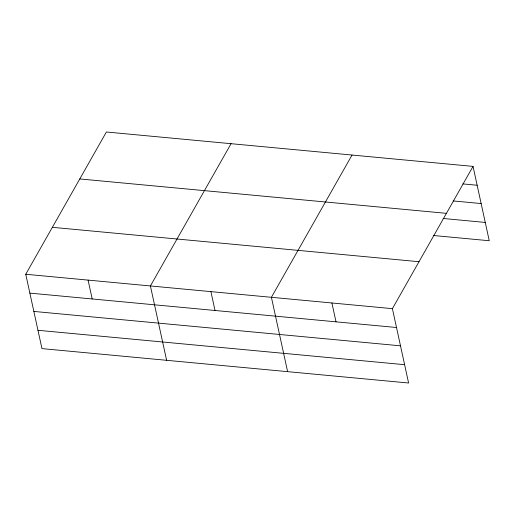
<?xml version="1.0" encoding="UTF-8"?>
<svg xmlns="http://www.w3.org/2000/svg" width="515" height="515" viewBox="0 0 515 515"><rect width="100%" height="100%" fill="white"/><g stroke="black" fill="none" stroke-linecap="round" stroke-linejoin="round"><path stroke-width="0.77" d="M473.04 166.39L392.398 308.652L408.607 383.006L41.96 348.61L25.75 274.263L106.393 131.995L473.04 166.39L489.25 240.737L433.527 235.51M231.048 143.691L150.412 285.954L166.622 360.3M352.048 155.041L271.405 297.303L287.615 371.656M462.824 183.9L477.148 185.245M453.284 200.94L481.145 203.554M79.78 178.943L446.428 213.339M443.067 218.469L485.259 222.429M52.363 227.315L419.01 261.71M25.75 274.263L392.398 308.652M29.857 293.112L396.511 327.508M33.855 311.427L400.503 345.823M37.968 330.295L404.616 364.691M331.905 302.981L336.012 321.83M210.905 291.632L215.019 310.481M88.078 280.109L92.191 298.957"/></g></svg>
